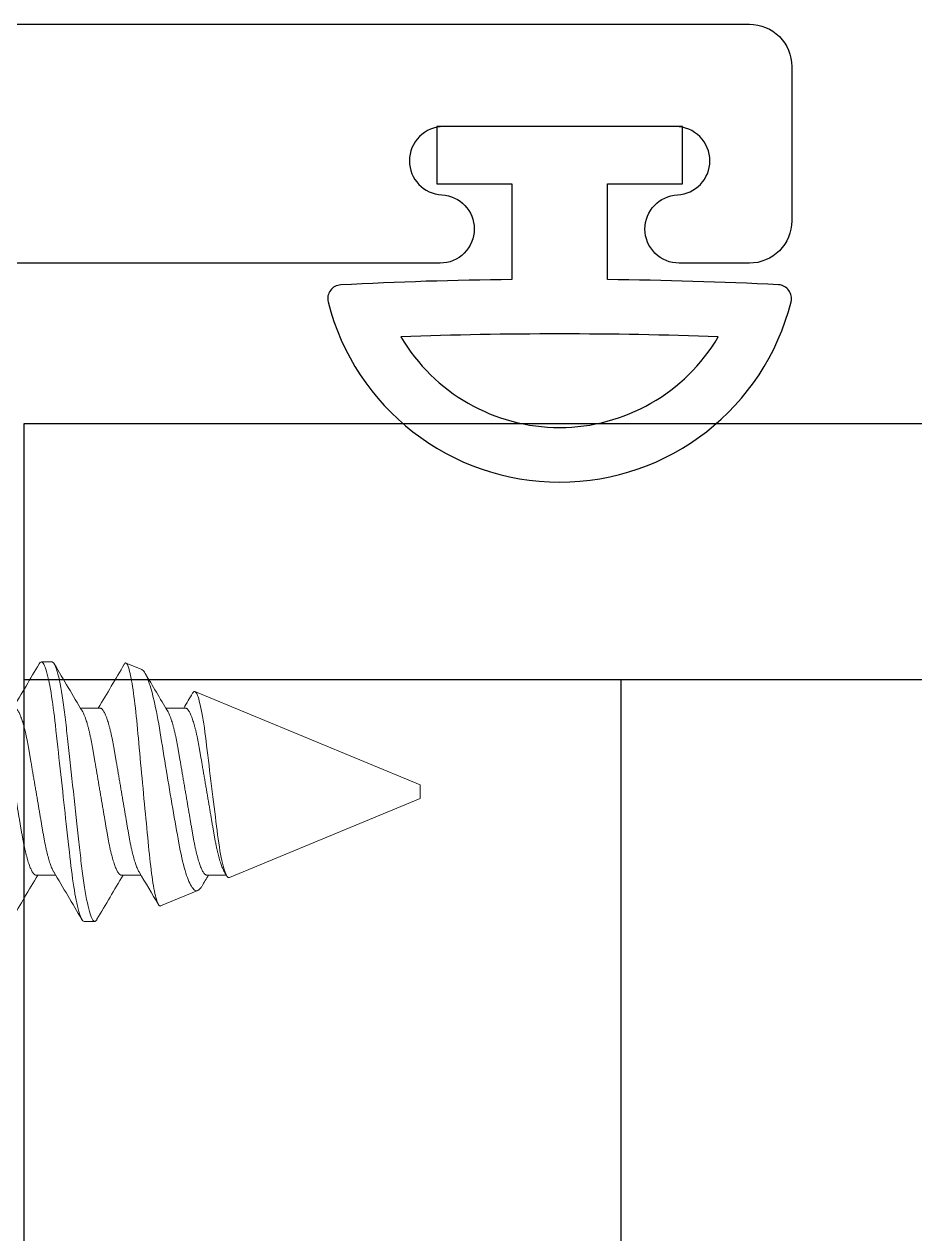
# Model space of a CAD drawing. Extents: x -23 to 190, y -172 to 85.
# Drawn here: x -5.324 to -4.672, y 52.368 to 53.254 of the extents above; entities that cross this region are included whole.
import ezdxf

# ---------------------------------------------------------------- set-up
doc = ezdxf.new("R2010")
doc.units = 0
doc.header["$MEASUREMENT"] = 0
doc.layers.get('0').update_dxf_attribs({"linetype": 'CONTINUOUS'})
for name, color, linetype in [('Ballons', 7, 'CONTINUOUS'), ('FRAME', 1, 'CONTINUOUS'), ('GEOMETRY', 1, 'CONTINUOUS'), ('GLASS', 7, 'CONTINUOUS'), ('TEXT', 7, 'CONTINUOUS')]:
    doc.layers.add(name, color=color, linetype=linetype)

# ---------------------------------------------------------------- blocks, each defined once
blk = doc.blocks.new('no 10 1 in')
at = {"color": 7, "linetype": 'Continuous', "lineweight": 15}
for p, q in [((55.93295, 25.67204), (55.92514, 25.67204)), ((55.99868, 25.66646), (55.98717, 25.67123)), ((56.20248, 25.58204), (56.03762, 25.65033)), ((55.96811, 25.63821), (55.95375, 25.63821)), ((56.03061, 25.63821), (56.01625, 25.63821)), ((56.20248, 25.57704), (56.20248, 25.58204)), ((56.20248, 25.57204), (56.20248, 25.57704)), ((56.06283, 25.5142), (56.20248, 25.57204)), ((55.92123, 25.51587), (55.93559, 25.51587)), ((55.98373, 25.51587), (55.99809, 25.51587)), ((56.04623, 25.51587), (56.06059, 25.51587)), ((56.01239, 25.4933), (56.03975, 25.50464)), ((55.95639, 25.48204), (55.9642, 25.48204))]:
    blk.add_line(p, q, dxfattribs=at)
at = {"color": 7, "linetype": 'Continuous', "lineweight": 15, "flags": 128}
for points in [[(55.92347, 25.67055), (55.92355, 25.6707), (55.92397, 25.67129), (55.92437, 25.67171), (55.92476, 25.67196), (55.92514, 25.67204), (55.92557, 25.67194), (55.92602, 25.67161), (55.92648, 25.67107), (55.92696, 25.67029), (55.92745, 25.66928), (55.92794, 25.66807), (55.92844, 25.66663), (55.92895, 25.66496), (55.92946, 25.66308), (55.92992, 25.66122), (55.93038, 25.65919), (55.93084, 25.657), (55.93129, 25.65466), (55.93175, 25.65217), (55.9322, 25.64954), (55.93265, 25.64679), (55.93309, 25.64391), (55.9335, 25.64108), (55.9339, 25.63816), (55.9343, 25.63515), (55.93468, 25.63208), (55.93506, 25.62895), (55.93542, 25.62576), (55.93584, 25.62193), (55.93628, 25.61796), (55.93673, 25.61385), (55.93719, 25.60963), (55.93762, 25.60576), (55.93805, 25.60181), (55.93849, 25.59779), (55.93894, 25.59371), (55.93939, 25.58959), (55.93984, 25.58543), (55.9403, 25.58124), (55.94076, 25.57704), (55.9412, 25.57305), (55.94164, 25.56907), (55.94207, 25.56512), (55.9425, 25.56119), (55.94293, 25.5573), (55.94335, 25.55347), (55.94384, 25.54903), (55.94431, 25.54468), (55.94478, 25.54045), (55.94523, 25.53634), (55.94562, 25.53278), (55.946, 25.52934), (55.94637, 25.52597), (55.94677, 25.52266), (55.94717, 25.51941), (55.94758, 25.51624), (55.94801, 25.51316), (55.94844, 25.51018), (55.94886, 25.50744), (55.94928, 25.50481), (55.94971, 25.5023), (55.95014, 25.49991), (55.95058, 25.49766), (55.95102, 25.49553), (55.95153, 25.49322), (55.95205, 25.49111), (55.95256, 25.48922), (55.95306, 25.48754), (55.95351, 25.48623), (55.95395, 25.48511), (55.95438, 25.48416), (55.9548, 25.48339), (55.95522, 25.48279), (55.95562, 25.48237), (55.95601, 25.48213), (55.95639, 25.48204), (55.95639, 25.48204)], [(56.01239, 25.4933), (56.01208, 25.49325), (56.01176, 25.49334), (56.01143, 25.49359), (56.0111, 25.49398), (56.01076, 25.49453), (56.01041, 25.49524), (56.01005, 25.49611), (56.0097, 25.49713), (56.00935, 25.49826), (56.009, 25.49952), (56.00865, 25.50094), (56.0083, 25.50249), (56.00794, 25.50421), (56.00758, 25.50607), (56.00722, 25.50807), (56.00687, 25.51021), (56.00653, 25.51239), (56.00619, 25.5147), (56.00585, 25.51712), (56.00552, 25.51966), (56.00518, 25.52236), (56.00486, 25.52516), (56.00453, 25.52809), (56.00422, 25.53111), (56.00392, 25.5341), (56.00362, 25.53716), (56.00331, 25.54032), (56.00299, 25.54354), (56.00267, 25.54689), (56.00234, 25.55029), (56.002, 25.55377), (56.00166, 25.55729), (56.00132, 25.56087), (56.00097, 25.56447), (56.00062, 25.56813), (56.00027, 25.57181), (55.99992, 25.57558), (55.99956, 25.57936), (55.9992, 25.58318), (55.99884, 25.58698), (55.9985, 25.59067), (55.99816, 25.59433), (55.99782, 25.598), (55.99748, 25.60163), (55.99714, 25.60531), (55.99681, 25.60895), (55.99647, 25.61255), (55.99615, 25.6161), (55.99584, 25.61946), (55.99554, 25.62275), (55.99524, 25.62599), (55.99493, 25.62915), (55.99461, 25.6323), (55.99429, 25.63535), (55.99395, 25.63833), (55.99362, 25.6412), (55.99328, 25.64396), (55.99294, 25.6466), (55.99259, 25.64915), (55.99225, 25.65158), (55.99189, 25.65392), (55.99153, 25.65614), (55.99118, 25.65823), (55.99082, 25.66017), (55.99047, 25.66193), (55.99013, 25.66354), (55.98978, 25.66502), (55.98944, 25.66634), (55.9891, 25.66753), (55.98876, 25.66857), (55.98842, 25.66944), (55.98809, 25.67015), (55.98778, 25.67067), (55.98747, 25.67103), (55.98717, 25.67123), (55.98686, 25.67127), (55.98655, 25.67116), (55.98623, 25.67088), (55.9859, 25.67044), (55.98582, 25.67029)], [(55.99867, 25.66645), (55.99906, 25.66626), (55.99958, 25.66584), (56.00012, 25.66524), (56.00068, 25.66447), (56.00126, 25.6635), (56.00185, 25.66236), (56.00245, 25.66104), (56.00306, 25.65954), (56.00362, 25.65804), (56.00418, 25.6564), (56.00475, 25.65462), (56.00532, 25.65271), (56.00591, 25.65062), (56.0065, 25.6484), (56.00709, 25.64604), (56.00768, 25.64356), (56.00825, 25.64104), (56.00881, 25.63841), (56.00938, 25.63567), (56.00994, 25.63282), (56.01051, 25.62981), (56.01106, 25.62672), (56.01162, 25.6235), (56.01216, 25.62021), (56.01267, 25.61696), (56.0132, 25.61365), (56.01374, 25.61025), (56.0143, 25.60679), (56.01488, 25.6032), (56.01547, 25.59957), (56.01607, 25.59587), (56.01669, 25.59215), (56.01724, 25.58878), (56.01781, 25.5854), (56.01838, 25.58199), (56.01895, 25.57858), (56.01954, 25.57511), (56.02013, 25.57165), (56.02072, 25.56819), (56.02131, 25.56475), (56.02188, 25.56147), (56.02245, 25.55821), (56.02302, 25.55498), (56.02358, 25.5518), (56.02415, 25.54861), (56.02471, 25.54547), (56.02526, 25.54239), (56.02581, 25.53937), (56.02632, 25.53655), (56.02685, 25.53382), (56.02739, 25.53116), (56.02795, 25.5286), (56.02853, 25.52609), (56.02913, 25.52369), (56.02973, 25.5214), (56.03035, 25.51923), (56.03091, 25.51741), (56.03147, 25.51569), (56.03204, 25.51408), (56.03261, 25.51258), (56.0332, 25.51118), (56.03379, 25.5099), (56.03439, 25.50875), (56.03498, 25.50773), (56.03558, 25.50682), (56.03619, 25.50606), (56.03679, 25.50545), (56.03738, 25.50498), (56.03799, 25.50465), (56.03858, 25.50449), (56.03917, 25.50448), (56.03975, 25.50464)], [(56.06283, 25.5142), (56.0624, 25.51412), (56.06196, 25.51426), (56.06152, 25.51459), (56.06105, 25.51515), (56.06057, 25.51592), (56.06009, 25.5169), (56.05963, 25.51804), (56.05916, 25.51937), (56.05869, 25.52088), (56.05821, 25.52262), (56.05773, 25.52455), (56.05726, 25.52666), (56.0568, 25.52887), (56.05635, 25.53125), (56.05591, 25.53377), (56.05547, 25.53651), (56.05504, 25.53939), (56.05462, 25.5424), (56.05421, 25.54543), (56.05381, 25.54857), (56.0534, 25.55179), (56.05296, 25.55518), (56.05252, 25.55864), (56.05208, 25.56216), (56.05161, 25.56582), (56.05115, 25.56953), (56.05068, 25.57327), (56.05021, 25.57714), (56.04973, 25.58102), (56.04925, 25.5849), (56.04879, 25.58867), (56.04834, 25.59243), (56.04789, 25.59615), (56.04744, 25.59993), (56.047, 25.60364), (56.04656, 25.60728), (56.04616, 25.61072), (56.04576, 25.61408), (56.04535, 25.61733), (56.04492, 25.62056), (56.04449, 25.62366), (56.04404, 25.62663), (56.04359, 25.62949), (56.04313, 25.63219), (56.04267, 25.63473), (56.0422, 25.63717), (56.04172, 25.63942), (56.04125, 25.64148), (56.04078, 25.64331), (56.04032, 25.64494), (56.03987, 25.64637), (56.03952, 25.64732), (56.03918, 25.64815), (56.03885, 25.64885), (56.03852, 25.64943), (56.0381, 25.64997), (56.0377, 25.65029), (56.0373, 25.6504), (56.03688, 25.65029), (56.03644, 25.64995), (56.03601, 25.64939), (56.03584, 25.6491)]]:
    blk.add_lwpolyline(points, dxfattribs=at)
at = {"color": 7, "linetype": 'Continuous', "lineweight": 15}
for centre, radius, start, end in [((52.31931, 27.78024), 4.17621, 329.14196, 329.65759), ((59.42176, 27.71139), 4.04043, 210.33796, 210.90994), ((52.39346, 27.77331), 4.16266, 329.14166, 329.65463), ((59.05265, 27.45483), 3.53833, 210.40835, 210.93575), ((53.5644, 27.11374), 2.87282, 329.09511, 329.348), ((59.5083, 23.37339), 4.1771, 149.14211, 149.65763), ((52.47033, 23.44433), 4.03724, 30.33774, 30.91016), ((59.56766, 23.37525), 4.17346, 149.14189, 149.65785), ((53.18977, 23.8351), 3.27286, 30.4626, 30.94858), ((57.83153, 24.44648), 2.07999, 149.06041, 149.31577), ((54.28374, 24.45196), 2.07102, 30.90345, 30.98763), ((56.03567, 25.51137), 0.00787, 301.14739, 333.95966)]:
    blk.add_arc(centre, radius, start, end, dxfattribs=at)
for points, knots in [([(55.93295, 25.67204), (55.93408, 25.67204), (55.93539, 25.66973), (55.93815, 25.6601), (55.93958, 25.65279), (55.94156, 25.63947), (55.9422, 25.63465), (55.94338, 25.62461), (55.94393, 25.61939), (55.94579, 25.60246), (55.94718, 25.58977), (55.94997, 25.56432), (55.95136, 25.55163), (55.95322, 25.5347), (55.95377, 25.52948), (55.95496, 25.51943), (55.95559, 25.51462), (55.95757, 25.50129), (55.95901, 25.49399), (55.96176, 25.48436), (55.96307, 25.48204), (55.9642, 25.48204)], [0, 0, 0, 0, 0.125, 0.125, 0.25, 0.25, 0.3125, 0.3125, 0.375, 0.375, 0.5, 0.5, 0.625, 0.625, 0.6875, 0.6875, 0.75, 0.75, 0.875, 0.875, 1, 1, 1, 1]), ([(55.89267, 25.63584), (55.89283, 25.63557), (55.89317, 25.63497), (55.89372, 25.63383), (55.89431, 25.63245), (55.89491, 25.63085), (55.89553, 25.62904), (55.89614, 25.62705), (55.89675, 25.62489), (55.89734, 25.62258), (55.89792, 25.62017), (55.89848, 25.61767), (55.89902, 25.61512), (55.89953, 25.61247), (55.90003, 25.60976), (55.90051, 25.60697), (55.901, 25.60409), (55.90151, 25.60111), (55.90204, 25.59797), (55.9026, 25.59469), (55.90319, 25.59127), (55.90378, 25.58778), (55.90438, 25.58423), (55.90499, 25.58065), (55.9056, 25.5771), (55.90619, 25.5736), (55.90678, 25.57018), (55.90735, 25.56679), (55.90792, 25.56345), (55.90848, 25.56017), (55.90903, 25.55696), (55.90956, 25.55385), (55.91008, 25.55079), (55.91059, 25.54779), (55.91109, 25.54485), (55.91161, 25.54199), (55.91215, 25.53922), (55.91271, 25.53653), (55.91327, 25.534), (55.91384, 25.53162), (55.91442, 25.5294), (55.91499, 25.52732), (55.91558, 25.5254), (55.91616, 25.52364), (55.91675, 25.52204), (55.91733, 25.52062), (55.91792, 25.51937), (55.9185, 25.51829), (55.91908, 25.51739), (55.91965, 25.51671), (55.9202, 25.51622), (55.92073, 25.51593), (55.92106, 25.51589), (55.92123, 25.51587)], [0, 0, 0, 0, 0.016551, 0.036076, 0.055684, 0.076279, 0.09689, 0.117481, 0.138014, 0.158452, 0.178759, 0.19799, 0.217041, 0.235888, 0.254503, 0.272881, 0.291368, 0.310096, 0.329043, 0.349099, 0.369335, 0.389718, 0.410212, 0.430781, 0.451388, 0.471059, 0.490697, 0.51027, 0.529746, 0.549094, 0.568285, 0.58729, 0.606083, 0.625518, 0.644756, 0.664216, 0.683932, 0.703876, 0.724018, 0.743399, 0.7629, 0.782492, 0.802141, 0.821815, 0.841481, 0.861106, 0.880659, 0.90103, 0.921251, 0.941289, 0.961112, 0.980691, 1, 1, 1, 1]), ([(55.90561, 25.63821), (55.90577, 25.6382), (55.90609, 25.63816), (55.9066, 25.63789), (55.90712, 25.63746), (55.90765, 25.63683), (55.90821, 25.63602), (55.90877, 25.63502), (55.90934, 25.63384), (55.90993, 25.63245), (55.91054, 25.63085), (55.91115, 25.62904), (55.91176, 25.62705), (55.91237, 25.62489), (55.91297, 25.62258), (55.91355, 25.62017), (55.91411, 25.61767), (55.91464, 25.61512), (55.91516, 25.61247), (55.91566, 25.60976), (55.91614, 25.60697), (55.91663, 25.60409), (55.91713, 25.60111), (55.91767, 25.59797), (55.91823, 25.59469), (55.91881, 25.59127), (55.91941, 25.58778), (55.92001, 25.58423), (55.92062, 25.58065), (55.92122, 25.5771), (55.92182, 25.5736), (55.9224, 25.57018), (55.92298, 25.56679), (55.92355, 25.56345), (55.92411, 25.56017), (55.92465, 25.55696), (55.92518, 25.55385), (55.9257, 25.55079), (55.92621, 25.54779), (55.92671, 25.54485), (55.92723, 25.54199), (55.92777, 25.53922), (55.92833, 25.53653), (55.9289, 25.534), (55.92947, 25.53162), (55.93004, 25.5294), (55.93062, 25.52732), (55.9312, 25.5254), (55.93179, 25.52363), (55.93237, 25.52204), (55.93296, 25.52062), (55.93354, 25.51938), (55.93395, 25.51859), (55.93416, 25.51826), (55.93418, 25.51824)], [0, 0, 0, 0, 0.018425, 0.037098, 0.055995, 0.075092, 0.094361, 0.113774, 0.1333, 0.152908, 0.173502, 0.194114, 0.214705, 0.235238, 0.255675, 0.275982, 0.295213, 0.314265, 0.333111, 0.351727, 0.370105, 0.388591, 0.407319, 0.426267, 0.446322, 0.466559, 0.486941, 0.507436, 0.528005, 0.548612, 0.568283, 0.587921, 0.607494, 0.626969, 0.646317, 0.665508, 0.684513, 0.703307, 0.722741, 0.74198, 0.761439, 0.781155, 0.801099, 0.821241, 0.840622, 0.860124, 0.879715, 0.899364, 0.919038, 0.938704, 0.95833, 0.977882, 0.998253, 1, 1, 1, 1]), ([(55.95517, 25.63584), (55.95533, 25.63557), (55.95567, 25.63497), (55.95622, 25.63383), (55.95681, 25.63245), (55.95741, 25.63085), (55.95803, 25.62904), (55.95864, 25.62705), (55.95925, 25.62489), (55.95984, 25.62258), (55.96042, 25.62017), (55.96098, 25.61767), (55.96152, 25.61512), (55.96203, 25.61247), (55.96253, 25.60976), (55.96301, 25.60697), (55.9635, 25.60409), (55.96401, 25.60111), (55.96454, 25.59797), (55.9651, 25.59469), (55.96569, 25.59127), (55.96628, 25.58778), (55.96688, 25.58423), (55.96749, 25.58065), (55.9681, 25.5771), (55.96869, 25.5736), (55.96928, 25.57018), (55.96985, 25.56679), (55.97042, 25.56345), (55.97098, 25.56017), (55.97153, 25.55696), (55.97206, 25.55385), (55.97258, 25.55079), (55.97309, 25.54779), (55.97359, 25.54485), (55.97411, 25.54199), (55.97465, 25.53922), (55.97521, 25.53653), (55.97577, 25.534), (55.97634, 25.53162), (55.97692, 25.5294), (55.97749, 25.52732), (55.97808, 25.5254), (55.97866, 25.52364), (55.97925, 25.52204), (55.97983, 25.52062), (55.98042, 25.51937), (55.981, 25.51829), (55.98158, 25.51739), (55.98215, 25.51671), (55.9827, 25.51622), (55.98323, 25.51593), (55.98356, 25.51589), (55.98373, 25.51587)], [0, 0, 0, 0, 0.016551, 0.036076, 0.055684, 0.076279, 0.09689, 0.117481, 0.138014, 0.158452, 0.178759, 0.19799, 0.217041, 0.235888, 0.254503, 0.272882, 0.291368, 0.310096, 0.329043, 0.349099, 0.369335, 0.389718, 0.410212, 0.430781, 0.451388, 0.471059, 0.490697, 0.51027, 0.529746, 0.549094, 0.568285, 0.58729, 0.606083, 0.625518, 0.644756, 0.664216, 0.683932, 0.703876, 0.724018, 0.743399, 0.7629, 0.782492, 0.802141, 0.821815, 0.841481, 0.861106, 0.880659, 0.90103, 0.921251, 0.941289, 0.961112, 0.980691, 1, 1, 1, 1]), ([(55.96811, 25.63821), (55.96827, 25.6382), (55.96859, 25.63816), (55.9691, 25.63789), (55.96962, 25.63746), (55.97016, 25.63683), (55.97071, 25.63602), (55.97127, 25.63502), (55.97184, 25.63384), (55.97243, 25.63245), (55.97304, 25.63085), (55.97365, 25.62904), (55.97426, 25.62705), (55.97487, 25.62489), (55.97547, 25.62258), (55.97605, 25.62017), (55.97661, 25.61767), (55.97714, 25.61512), (55.97766, 25.61247), (55.97816, 25.60976), (55.97864, 25.60697), (55.97913, 25.60409), (55.97963, 25.60111), (55.98017, 25.59797), (55.98073, 25.59469), (55.98131, 25.59127), (55.98191, 25.58778), (55.98251, 25.58423), (55.98312, 25.58065), (55.98372, 25.5771), (55.98432, 25.5736), (55.9849, 25.57018), (55.98548, 25.56679), (55.98605, 25.56345), (55.98661, 25.56017), (55.98715, 25.55696), (55.98768, 25.55385), (55.9882, 25.55079), (55.98871, 25.54779), (55.98921, 25.54485), (55.98973, 25.54199), (55.99027, 25.53922), (55.99083, 25.53653), (55.9914, 25.534), (55.99197, 25.53162), (55.99254, 25.5294), (55.99312, 25.52732), (55.9937, 25.5254), (55.99429, 25.52363), (55.99487, 25.52204), (55.99546, 25.52062), (55.99604, 25.51938), (55.99645, 25.51859), (55.99666, 25.51826), (55.99668, 25.51824)], [0, 0, 0, 0, 0.018425, 0.037098, 0.055995, 0.075092, 0.094361, 0.113774, 0.1333, 0.152908, 0.173502, 0.194114, 0.214705, 0.235237, 0.255675, 0.275982, 0.295213, 0.314265, 0.333111, 0.351727, 0.370105, 0.388591, 0.407319, 0.426267, 0.446323, 0.466559, 0.486941, 0.507436, 0.528005, 0.548612, 0.568283, 0.587921, 0.607494, 0.626969, 0.646317, 0.665508, 0.684513, 0.703307, 0.722741, 0.74198, 0.761439, 0.781155, 0.801099, 0.821241, 0.840622, 0.860124, 0.879715, 0.899364, 0.919038, 0.938704, 0.95833, 0.977882, 0.998253, 1, 1, 1, 1]), ([(56.01767, 25.63584), (56.01783, 25.63557), (56.01817, 25.63497), (56.01872, 25.63383), (56.01931, 25.63245), (56.01991, 25.63085), (56.02053, 25.62904), (56.02114, 25.62705), (56.02175, 25.62489), (56.02234, 25.62258), (56.02292, 25.62017), (56.02348, 25.61767), (56.02402, 25.61512), (56.02453, 25.61247), (56.02503, 25.60976), (56.02551, 25.60697), (56.026, 25.60409), (56.02651, 25.60111), (56.02704, 25.59797), (56.0276, 25.59469), (56.02819, 25.59127), (56.02878, 25.58778), (56.02938, 25.58423), (56.02999, 25.58065), (56.0306, 25.5771), (56.03119, 25.5736), (56.03178, 25.57018), (56.03235, 25.56679), (56.03292, 25.56345), (56.03348, 25.56017), (56.03403, 25.55696), (56.03456, 25.55385), (56.03508, 25.55079), (56.03559, 25.54779), (56.03609, 25.54485), (56.03661, 25.54199), (56.03715, 25.53922), (56.03771, 25.53653), (56.03827, 25.534), (56.03884, 25.53162), (56.03942, 25.5294), (56.03999, 25.52732), (56.04058, 25.5254), (56.04116, 25.52364), (56.04175, 25.52204), (56.04233, 25.52062), (56.04292, 25.51937), (56.0435, 25.51829), (56.04408, 25.51739), (56.04465, 25.51671), (56.0452, 25.51622), (56.04573, 25.51593), (56.04606, 25.51589), (56.04623, 25.51587)], [0, 0, 0, 0, 0.016551, 0.036076, 0.055684, 0.076279, 0.09689, 0.117481, 0.138014, 0.158452, 0.178759, 0.19799, 0.217041, 0.235888, 0.254503, 0.272882, 0.291368, 0.310096, 0.329043, 0.349099, 0.369335, 0.389718, 0.410212, 0.430781, 0.451388, 0.471059, 0.490697, 0.51027, 0.529746, 0.549094, 0.568285, 0.58729, 0.606083, 0.625518, 0.644756, 0.664216, 0.683932, 0.703876, 0.724018, 0.743399, 0.7629, 0.782492, 0.802141, 0.821815, 0.841481, 0.861106, 0.880659, 0.90103, 0.921251, 0.941289, 0.961112, 0.980691, 1, 1, 1, 1]), ([(56.03061, 25.63821), (56.03077, 25.6382), (56.03109, 25.63816), (56.0316, 25.63789), (56.03212, 25.63746), (56.03266, 25.63683), (56.03321, 25.63602), (56.03377, 25.63502), (56.03434, 25.63384), (56.03493, 25.63245), (56.03554, 25.63085), (56.03615, 25.62904), (56.03676, 25.62705), (56.03737, 25.62489), (56.03797, 25.62258), (56.03855, 25.62017), (56.03911, 25.61767), (56.03964, 25.61512), (56.04016, 25.61247), (56.04066, 25.60976), (56.04114, 25.60697), (56.04163, 25.60409), (56.04213, 25.60111), (56.04267, 25.59797), (56.04323, 25.59469), (56.04381, 25.59127), (56.04441, 25.58778), (56.04501, 25.58423), (56.04562, 25.58065), (56.04622, 25.5771), (56.04682, 25.5736), (56.0474, 25.57018), (56.04798, 25.56679), (56.04855, 25.56345), (56.04911, 25.56017), (56.04965, 25.55696), (56.05018, 25.55385), (56.0507, 25.55079), (56.05121, 25.54779), (56.05171, 25.54485), (56.05224, 25.54199), (56.05277, 25.53922), (56.05333, 25.53653), (56.0539, 25.534), (56.05447, 25.53162), (56.05504, 25.5294), (56.05562, 25.52732), (56.0562, 25.5254), (56.05679, 25.52363), (56.05737, 25.52204), (56.05796, 25.52062), (56.05854, 25.51938), (56.05895, 25.51859), (56.05916, 25.51826), (56.05918, 25.51824)], [0, 0, 0, 0, 0.018425, 0.037098, 0.055995, 0.075092, 0.094361, 0.113774, 0.1333, 0.152908, 0.173502, 0.194114, 0.214705, 0.235238, 0.255676, 0.275983, 0.295213, 0.314265, 0.333111, 0.351727, 0.370105, 0.388591, 0.40732, 0.426267, 0.446323, 0.466559, 0.486942, 0.507436, 0.528005, 0.548612, 0.568283, 0.587921, 0.607494, 0.62697, 0.646318, 0.665508, 0.684514, 0.703307, 0.722742, 0.74198, 0.76144, 0.781155, 0.8011, 0.821242, 0.840623, 0.860124, 0.879716, 0.899365, 0.919039, 0.938705, 0.95833, 0.977883, 0.998254, 1, 1, 1, 1]), ([(55.9642, 25.48204), (55.96435, 25.48206), (55.96463, 25.4821), (55.96508, 25.48245), (55.9655, 25.48291), (55.96576, 25.48336), (55.96587, 25.48355)], [0, 0, 0, 0, 0.267657, 0.538485, 0.812222, 1, 1, 1, 1])]:
    blk.add_open_spline(points, degree=3, knots=knots, dxfattribs=at)
blk = doc.blocks.new('25031')
at = {"layer": 'GEOMETRY', "color": 5}
for p, q in [((-0.035, 0.112), (-0.035, 0.042)), ((0.035, 0.042), (0.035, 0.112)), ((-0.035, 0.042), (-0.09, 0.042)), ((-0.09, 0.042), (-0.09, 0)), ((0.09, 0.042), (0.035, 0.042)), ((0.09, 0), (0.09, 0.042)), ((-0.09, 0), (0.09, 0))]:
    blk.add_line(p, q, dxfattribs=at)
for centre, radius, start, end in [((0.00001, 0.08562), 0.17476, 14.16222, 165.86854), ((0.00001, 0.08562), 0.13476, 30.48079, 149.52589), ((0.0002, 3.29043), 3.13862, 267.87586, 269.9963), ((0.00504, 3.05622), 2.90437, 269.90051, 272.19223), ((-0.15976, 0.12585), 0.01, 165.86854, 267.1063), ((0.15976, 0.12593), 0.01, 273.02232, 14.16222), ((0.0002, 3.29043), 3.17862, 267.1063, 269.36545), ((0.00504, 3.05622), 2.94437, 270.58295, 273.02232)]:
    blk.add_arc(centre, radius, start, end, dxfattribs=at)
blk = doc.blocks.new('3809 BLOCK FRAME')
blk.add_lwpolyline([(0, 0), (0, 1.423, 0.414214), (-0.031, 1.454), (-0.144, 1.454, 0.414214), (-0.175, 1.423), (-0.175, 1.3715, 0.414214), (-0.15, 1.3465), (-0.15, 1.3465, 0.399638), (-0.12503, 1.37025, -0.399638), (-0.10006, 1.394), (-0.1, 1.394, -0.414214), (-0.075, 1.369), (-0.075, 1.199, -0.414214), (-0.1, 1.174), (-0.10006, 1.174, -0.399638), (-0.12503, 1.19775, 0.399638), (-0.15, 1.2215, 0.414214), (-0.175, 1.1965), (-0.175, 0.464, -0.414214)], format="xyb")

msp = doc.modelspace()

# ---------------------------------------------------------------- linework, layer by layer
at = {"layer": 'GLASS'}
for p, q in [((-5.32441, 52.96132), (-3.54008, 52.96132)), ((-5.32441, 51.72024), (-5.32441, 52.96132)), ((-5.32441, 52.77382), (-3.54008, 52.77382)), ((-4.88741, 51.89882), (-4.88741, 52.77382))]:
    msp.add_line(p, q, dxfattribs=at)

# ---------------------------------------------------------------- block references
at = {"layer": 'Ballons'}
msp.add_blockref('no 10 1 in', (-61.23698, 27.11467), dxfattribs=at)
at = {"layer": 'FRAME', "xscale": -1, "rotation": 270}
msp.add_blockref('3809 BLOCK FRAME', (-6.21641, 53.25372), dxfattribs=at)
at = {"layer": 'TEXT', "rotation": 180}
msp.add_blockref('25031', (-4.93241, 53.17872), dxfattribs=at)

doc.saveas('drawing.dxf')
